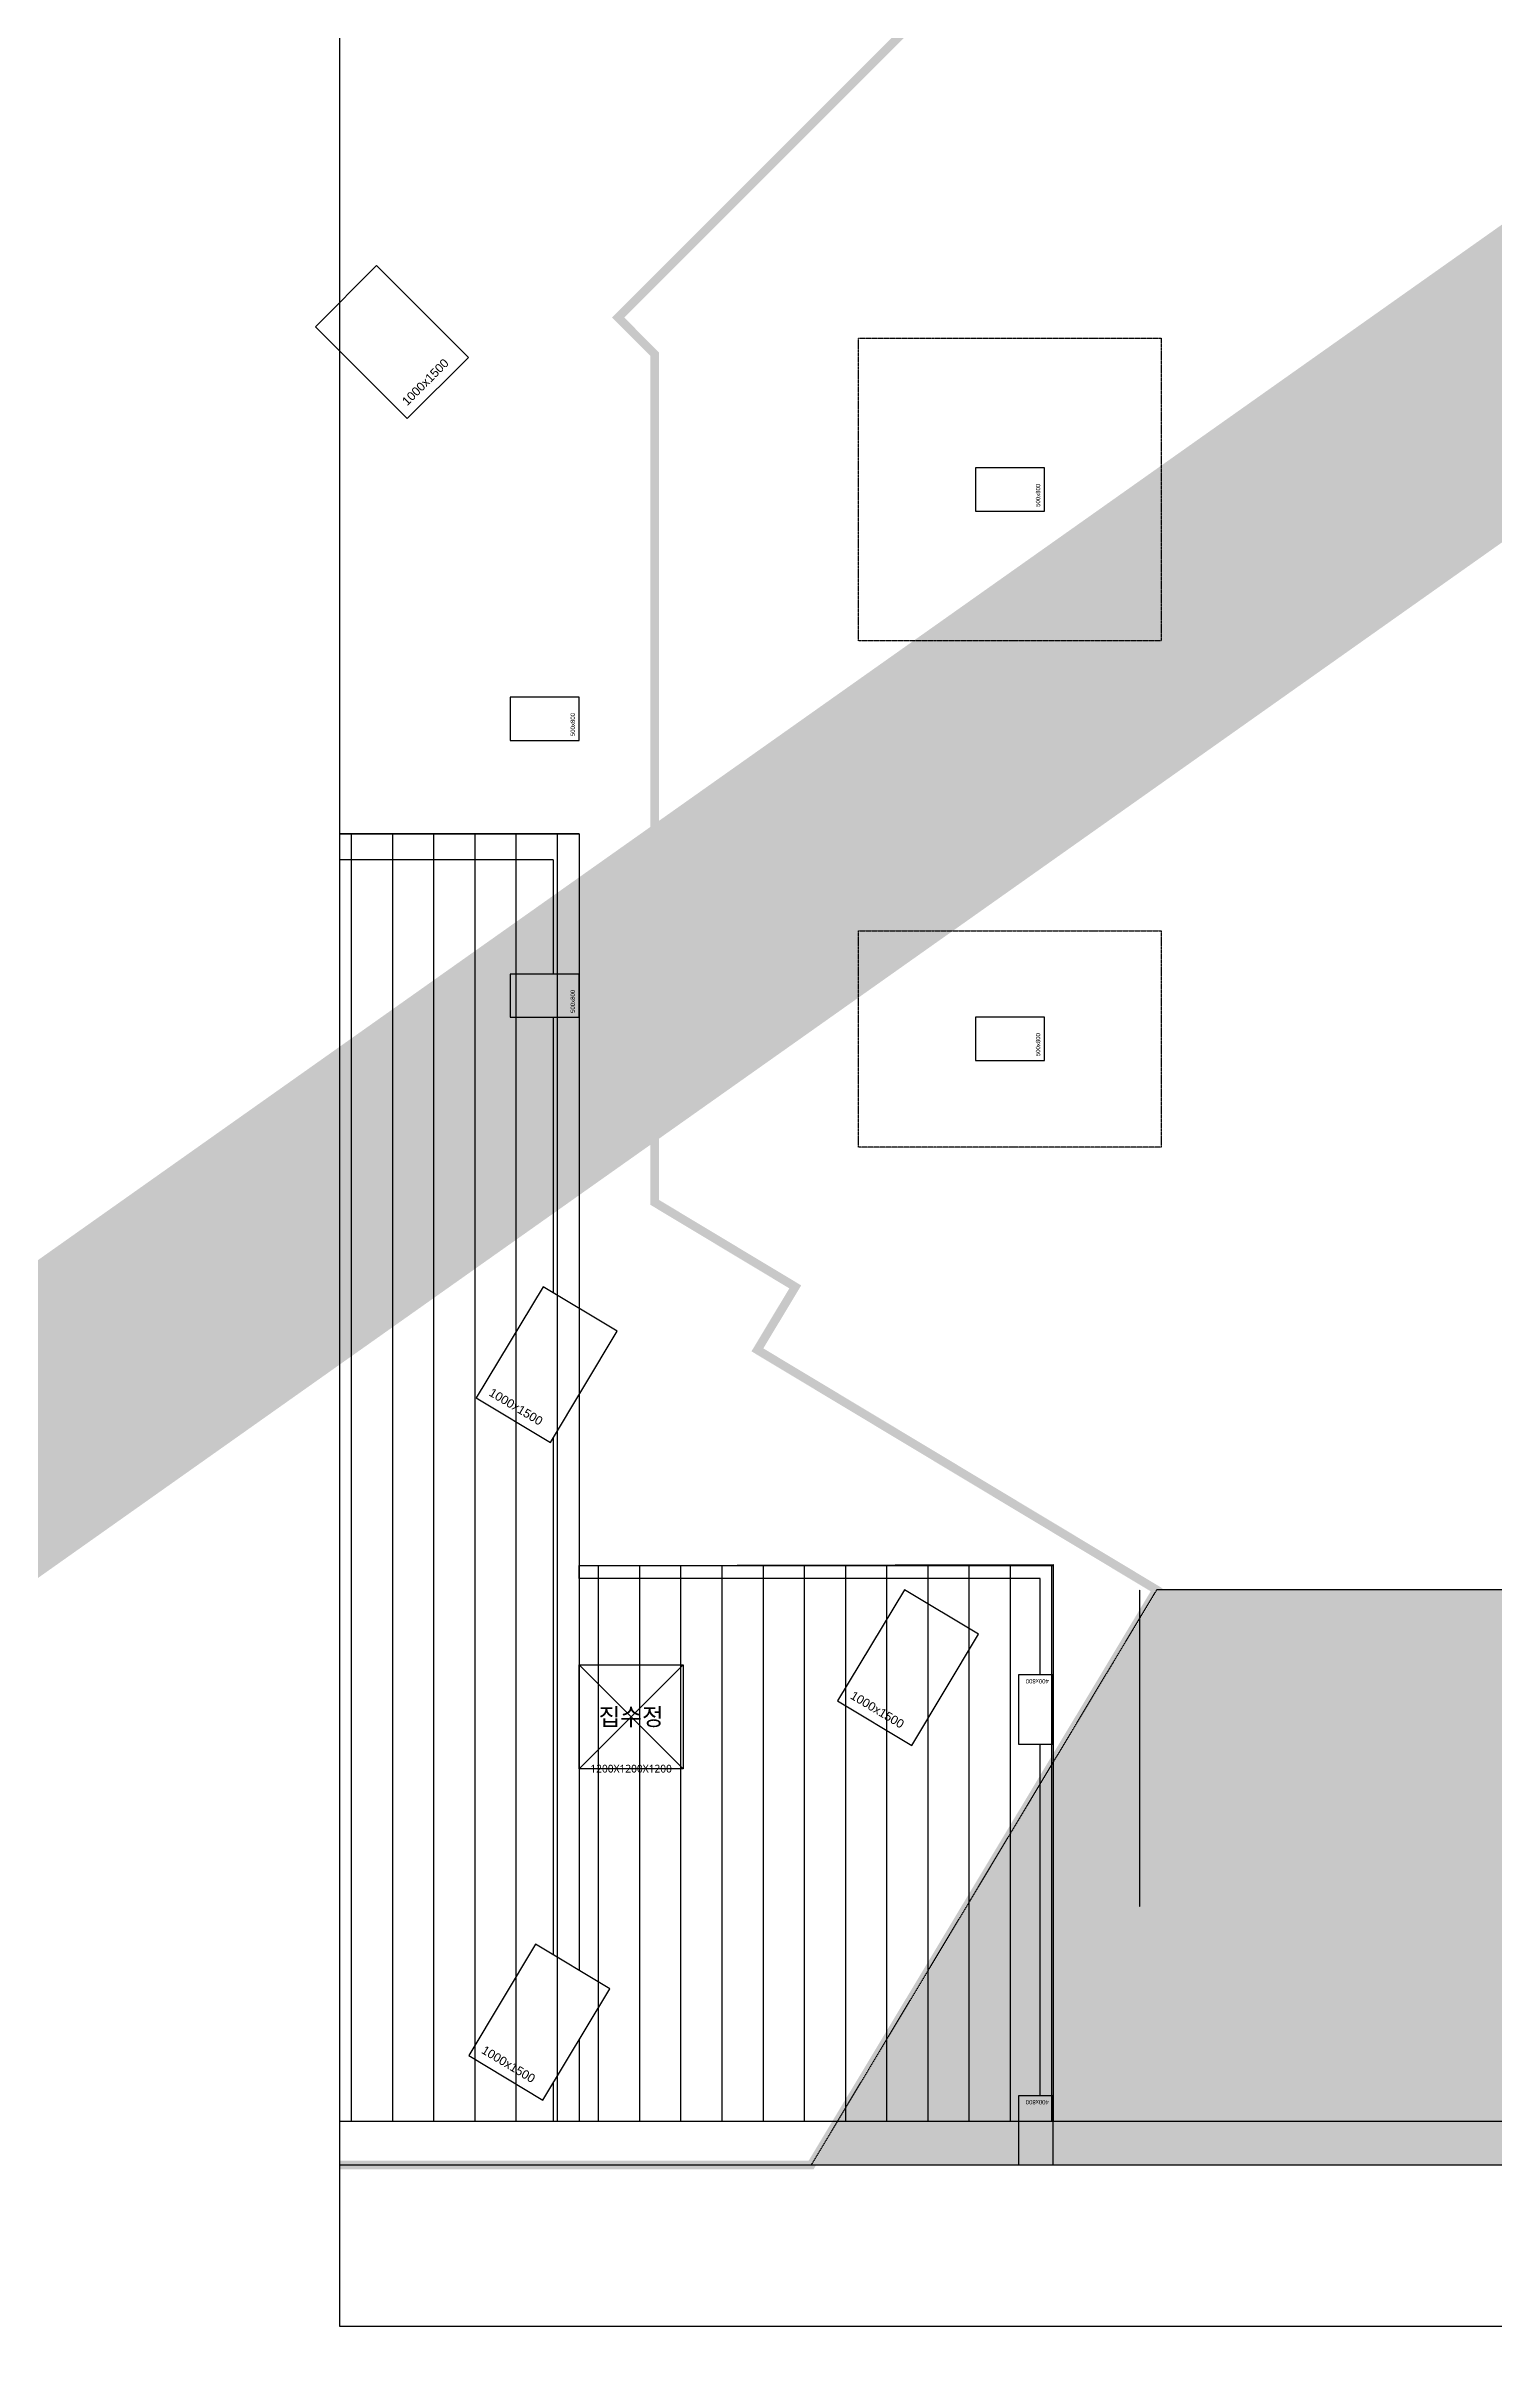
# Model space of a CAD drawing. Header units: millimetres. Extents: x 43843 to 1069877, y 60576 to 148433.
# Drawn here: x 797089 to 813824, y 74622 to 101385 of the extents above; entities that cross this region are included whole.
import ezdxf
from ezdxf.enums import TextEntityAlignment as Align

# ---------------------------------------------------------------- set-up
doc = ezdxf.new("R2010")
doc.units = ezdxf.units.MM
doc.linetypes.add('HID', pattern=[2.5, 1.5, -1])
doc.linetypes.add('HIDDEN', pattern=[0.375, 0.25, -0.125])
for name, color, linetype in [('-S_F', 7, 'Continuous'), ('8', 8, 'Continuous'), ('S-FND-배근구간선', 21, 'HID'), ('S-FND_OUTLINE_공동주택 기초', 1, 'HID'), ('S-FND_OUTLINE_지하주차장 기초', 4, 'HID'), ('S-HAT', 252, 'Continuous'), ('S-HAT_SLAB LEVEL', 7, 'Continuous'), ('XR-지하주차장$0$A-CON', 2, 'Continuous'), ('XR-지하주차장$0$AA-COL', 2, 'Continuous'), ('XR-지하주차장$1$A-집수정', 4, 'Continuous')]:
    doc.layers.add(name, color=color, linetype=linetype)
doc.layers.add('DEFPOINT', color=142, linetype='Continuous', plot=False)
doc.layers.add('S_NOPLOT_251', color=251, linetype='Continuous', plot=False)
doc.styles.add('XR-지하주차장$0$Standard', font='arial.ttf')
doc.styles.add('XR-지하주차장$0$맑은고딕', font='malgun.ttf')

# ---------------------------------------------------------------- blocks, each defined once
blk = doc.blocks.new('zw$D357')
at = {"layer": 'S-HAT'}
h = blk.add_hatch(dxfattribs=at)
h.set_pattern_fill('GRASS', color=256, scale=20)
h.set_pattern_definition([(90, (-331308.68, 2741039.9), (-359.21, 359.21), [95.25, -623.17]), (45, (-331308.7, 2741039.9), (-359.210245, 359.210245), [95.25, -412.75]), (135, (-331308.7, 2741039.9), (-359.210245, -359.210245), [95.25, -412.75])])
h.paths.add_polyline_path([(-65008, -55192), (-61014, -48545), (-9370, -48545), (-5377, -55192)])
at = {"layer": '-S_F', "linetype": 'HIDDEN', "lineweight": -3}
for points in [[(-64460, -34077), (-60960, -34077), (-60960, -37577), (-64460, -37577)], [(-64460, -40927), (-60960, -40927), (-60960, -43427), (-64460, -43427)]]:
    blk.add_lwpolyline(points, close=True, dxfattribs=at)
blk.add_lwpolyline([(-70457, 878), (0, 878), (0, -57059), (-70457, -57059)], close=True)
at = {"layer": 'S-FND-배근구간선', "color": 251}
blk.add_lwpolyline([(-61210, -52209), (-61210, -48545)], dxfattribs=at)
at = {"layer": 'S-FND_OUTLINE_공동주택 기초', "linetype": 'HIDDEN', "ltscale": 0.5, "const_width": 100}
blk.add_lwpolyline([(-70457, -18735), (-64666, -24527), (-60910, -24527), (-60910, -29427), (-62828, -29427), (-67240, -33839), (-66816, -34263), (-66816, -44067), (-65192, -45043), (-65630, -45771), (-61014, -48545), (-65008, -55192), (-70457, -55192)], dxfattribs=at)
at = {"layer": 'S-FND_OUTLINE_지하주차장 기초'}
blk.add_lwpolyline([(-9370, -48545), (-61014, -48545), (-65008, -55192), (-5377, -55192)], close=True, dxfattribs=at)
at = {"layer": 'S-HAT_SLAB LEVEL', "color": 8}
for p, q in [((-70324, -54692), (-70324, -39807)), ((-69847, -54692), (-69847, -39807)), ((-69371, -54692), (-69371, -39807)), ((-68895, -54692), (-68895, -39807)), ((-68419, -54692), (-68419, -39807)), ((-67942, -54692), (-67942, -39807)), ((-67466, -54692), (-67466, -48261)), ((-66990, -54692), (-66990, -48260)), ((-66514, -54692), (-66514, -48260)), ((-66037, -54692), (-66037, -48259)), ((-65561, -54692), (-65561, -48258)), ((-65085, -54692), (-65085, -48257)), ((-64609, -54692), (-64609, -48256)), ((-64132, -54692), (-64132, -48255)), ((-63656, -54692), (-63656, -48254)), ((-63180, -54692), (-63180, -48253)), ((-62704, -54692), (-62704, -48253)), ((-62227, -54692), (-62227, -48252))]:
    blk.add_line(p, q, dxfattribs=at)
at = {"layer": 'S-HAT_SLAB LEVEL', "lineweight": -2}
blk.add_lwpolyline([(-70457, -39807), (-67690, -39807), (-67690, -48262), (-62210, -48252), (-62210, -54692), (-70457, -54692)], dxfattribs=at)
at = {"layer": 'S_NOPLOT_251'}
for points in [[(-67690, -48262), (-62210, -48262), (-62210, -49527), (-62360, -49527), (-62360, -48412), (-67690, -48412)], [(-62360, -50327), (-62210, -50327), (-62210, -54392), (-62360, -54392)]]:
    blk.add_lwpolyline(points, close=True, dxfattribs=at)
at = {"layer": 'XR-지하주차장$0$A-CON'}
for p, q in [((-67690, -39807), (-70457, -39807)), ((-67690, -39807), (-67690, -45292)), ((-67990, -40107), (-70457, -40107)), ((-67990, -40107), (-67990, -41427)), ((-67990, -41927), (-67990, -45112)), ((-67690, -46287), (-67690, -52945)), ((-67990, -46786), (-67990, -52765)), ((-67690, -53743), (-67690, -54692)), ((-67990, -54242), (-67990, -54692)), ((-67990, -54692), (-70457, -54692)), ((-62610, -54692), (-67690, -54692)), ((-54210, -54692), (-62210, -54692)), ((-70457, -55192), (0, -55192))]:
    blk.add_line(p, q, dxfattribs=at)
at = {"layer": 'XR-지하주차장$0$AA-COL'}
for points in [[(-68972, -34299), (-70033, -33238), (-70740, -33945), (-69679, -35006)], [(-62310, -36077), (-62310, -35577), (-63110, -35577), (-63110, -36077)], [(-67690, -38727), (-67690, -38227), (-68490, -38227), (-68490, -38727)], [(-67690, -41927), (-67690, -41427), (-68490, -41427), (-68490, -41927)], [(-62310, -42427), (-62310, -41927), (-63110, -41927), (-63110, -42427)], [(-68023, -46842), (-67250, -45556), (-68108, -45041), (-68880, -46327)], [(-63845, -50344), (-63072, -49058), (-63930, -48543), (-64702, -49829)], [(-62210, -49527), (-62610, -49527), (-62610, -50327), (-62210, -50327)], [(-68110, -54443), (-67338, -53157), (-68195, -52642), (-68967, -53928)], [(-62210, -54392), (-62610, -54392), (-62610, -55192), (-62210, -55192)]]:
    blk.add_lwpolyline(points, close=True, dxfattribs=at)
at = {"layer": 'XR-지하주차장$1$A-집수정', "lineweight": -3, "ltscale": 0.5}
for p, q in [((-67690, -50612), (-66490, -49412)), ((-67690, -49412), (-66490, -50612))]:
    blk.add_line(p, q, dxfattribs=at)
blk.add_lwpolyline([(-67690, -49412), (-66490, -49412), (-66490, -50612), (-67690, -50612)], close=True, dxfattribs=at)
at = {"layer": 'Defpoints', "style": 'XR-지하주차장$0$Standard'}
for s, height, rotation, p in [('1000x1500', 100, 45, (-69679, -34864)), ('500x800', 50, 90, (-62360, -36027)), ('500x800', 50, 90, (-67740, -38677)), ('500x800', 50, 90, (-67740, -41877)), ('500x800', 50, 90, (-62360, -42377)), ('1000x1500', 100, 329, (-68743, -46293)), ('1000x1500', 100, 329, (-64565, -49795)), ('400x800', 50, 180, (-62260, -49577)), ('1000x1500', 100, 329, (-68830, -53893)), ('400x800', 50, 180, (-62260, -54442))]:
    blk.add_text(s, height=height, rotation=rotation, dxfattribs=at).set_placement(p)
at = {"layer": 'Defpoints', "style": 'XR-지하주차장$0$맑은고딕'}
blk.add_text('집수정', height=200, dxfattribs=at).set_placement((-67090, -50012), align=Align.MIDDLE_CENTER)
blk.add_text('1200X1200X1200', height=90, dxfattribs=at).set_placement((-67090, -50612), align=Align.MIDDLE)

msp = doc.modelspace()

# ---------------------------------------------------------------- linework, layer by layer
at = {"layer": 'DEFPOINT', "const_width": 3000}
msp.add_lwpolyline([(883842.813, 146933.144), (763842.813, 62076)], dxfattribs=at)

# ---------------------------------------------------------------- block references
at = {"layer": '8'}
msp.add_blockref('zw$D357', (870941.011, 132088.525), dxfattribs=at)

doc.saveas('drawing.dxf')
